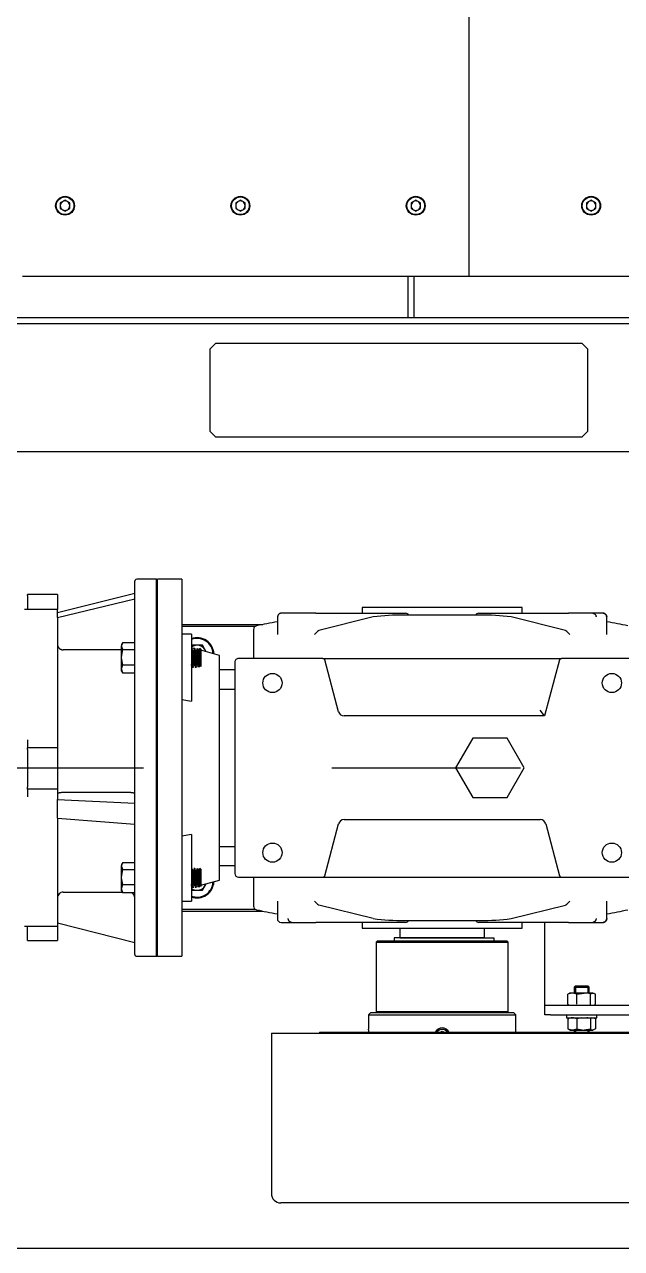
# Model space of a CAD drawing. Header units: metres. Extents: x 1161 to 1456, y 119 to 208.
# Drawn here: x 1169.967 to 1170.284, y 134.158 to 134.808 of the extents above; entities that cross this region are included whole.
import ezdxf

# ---------------------------------------------------------------- set-up
doc = ezdxf.new("R2010")
doc.units = ezdxf.units.M
doc.header["$MEASUREMENT"] = 0
doc.linetypes.add('CENTER2', pattern=[1.125, 0.75, -0.125, 0.125, -0.125])

# ---------------------------------------------------------------- blocks, each defined once
blk = doc.blocks.new('A$C2112393A')
at = {"color": 8}
blk.add_line((100, 2950.02), (5500, 2950.02), dxfattribs=at)
at = {"color": 8, "linetype": 'Continuous'}
for p, q in [((1734.41, 2925.8), (2053.45, 2925.8)), ((2053.45, 2925.8), (2161.59, 2925.8)), ((2166.59, 2835.8), (2166.59, 2920.8)), ((2050.82, 2835.33), (1731.79, 2835.33)), ((2051.51, 2835.8), (1732.48, 2835.8)), ((1994.65, 2833.44), (1996.11, 2834.1)), ((1994.65, 2828.16), (1994.65, 2833.44)), ((2000.69, 2834.1), (1996.11, 2834.1)), ((1997.36, 2833.6), (2000.69, 2834.1)), ((1997.36, 2828), (1997.36, 2833.6)), ((1998, 2835.33), (1998, 2834.1)), ((1998.77, 2834.1), (1998.77, 2835.33)), ((2008.33, 2834.1), (2000.69, 2834.1)), ((2004.58, 2828.16), (2004.58, 2833.44)), ((2005.23, 2834.1), (2005.23, 2835.33)), ((2006, 2834.1), (2006, 2835.33)), ((2009.35, 2833.44), (2007.89, 2834.1)), ((2009.35, 2828.16), (2009.35, 2833.44)), ((2037, 2835.33), (2037, 2826)), ((2141.12, 2835.33), (2050.82, 2835.33)), ((2166.59, 2835.8), (2051.51, 2835.8)), ((2076, 2834.69), (2074.89, 2835.33)), ((2077.11, 2835.33), (2076, 2834.69)), ((2115, 2826), (2115, 2833.72)), ((2141.12, 2835.33), (2141.12, 2835.8)), ((2018.5, 2826), (1954.5, 2826)), ((2010, 2827.6), (1994, 2827.6)), ((1994, 2827.6), (1994, 2826)), ((1994.65, 2828.16), (1995.57, 2827.6)), ((1996.65, 2827.6), (1997.36, 2828)), ((2002.14, 2827.6), (2004.58, 2828.16)), ((2009.35, 2828.16), (2008.43, 2827.6)), ((2010, 2826), (2010, 2827.6)), ((2018.5, 2826), (2021.5, 2826)), ((2021.5, 2826), (2021.5, 2821)), ((2115, 2826), (2037, 2826)), ((2037, 2826), (2038, 2825)), ((2038, 2825), (2114, 2825)), ((2041.5, 2825), (2041, 2824.5)), ((2111, 2824.5), (2110.5, 2825)), ((2114, 2825), (2115, 2826)), ((2018.5, 2821), (1954.5, 2821)), ((1995.25, 2820.8), (1994.65, 2820.44)), ((1994.65, 2820.44), (1994.65, 2815.16)), ((1997.36, 2820.6), (1997.36, 2815)), ((2004.58, 2820.44), (2004.58, 2815.16)), ((2008.93, 2820.69), (2009.35, 2820.44)), ((2009.35, 2820.44), (2009.35, 2815.16)), ((2021.5, 2821), (2018.5, 2821)), ((2021.5, 2821), (2021.5, 2816)), ((2041, 2824.5), (2111, 2824.5)), ((2041, 2824.5), (2041, 2787.5)), ((2111, 2787.5), (2111, 2824.5)), ((1997.36, 2815), (1996.11, 2814.5)), ((1996.11, 2814.5), (2000.69, 2814.5)), ((1998, 2814.5), (1998, 2811.3)), ((1998.77, 2810.8), (1998.77, 2814.5)), ((2004.58, 2815.16), (2000.69, 2814.5)), ((2000.69, 2814.5), (2008.33, 2814.5)), ((2005.23, 2810.8), (2005.23, 2814.5)), ((2006, 2811.3), (2006, 2814.5)), ((2021.5, 2816), (2021.5, 2777)), ((2006, 2811.3), (1998, 2811.3)), ((1998, 2811.3), (1998.5, 2810.8)), ((1998.5, 2810.8), (2005.5, 2810.8)), ((2005.5, 2810.8), (2006, 2811.3)), ((2214, 2595), (2214, 2795)), ((2227, 2795), (2214, 2795)), ((2227, 2795), (2227, 2595)), ((2227.5, 2795), (2227, 2794.5)), ((2227.5, 2795), (2227.5, 2595)), ((2238, 2795), (2227.5, 2795)), ((2239, 2794), (2239, 2596)), ((2111, 2787.5), (2041, 2787.5)), ((2041, 2787.5), (2041.5, 2787)), ((2041.5, 2787), (2110.5, 2787)), ((2048.58, 2785.25), (2048.58, 2787)), ((2101.45, 2785.25), (2101.45, 2787)), ((2110.5, 2787), (2111, 2787.5)), ((2280, 2777.31), (2239, 2787.6)), ((2280, 2786.06), (2280, 2786.56)), ((2295.98, 2786.56), (2280, 2786.56)), ((2280, 2779), (2280, 2786.06)), ((2295.98, 2786.56), (2295.98, 2786.06)), ((2295.98, 2786.06), (2295.98, 2779)), ((2118.5, 2780), (2033.5, 2780)), ((2033.5, 2780), (2033.5, 2777)), ((2049, 2785.25), (2048.58, 2785.25)), ((2050.57, 2785.25), (2049, 2785.25)), ((2052.52, 2785.25), (2050.57, 2785.25)), ((2054.04, 2785.25), (2052.52, 2785.25)), ((2098.5, 2785.2), (2053.5, 2785.2)), ((2053.5, 2785.2), (2053.5, 2780)), ((2054.04, 2785.25), (2101.45, 2785.25)), ((2054.75, 2785.25), (2054.75, 2785.2)), ((2097.25, 2785.2), (2097.25, 2785.25)), ((2098.5, 2780), (2098.5, 2785.2)), ((2118.5, 2777), (2118.5, 2780)), ((1988.74, 2775), (1988.6, 2775)), ((1988.6, 2775), (1988.6, 2765.74)), ((1996.18, 2777), (1990.6, 2777)), ((2009, 2777), (1996.18, 2777)), ((2009, 2777), (2056.58, 2777)), ((2039.45, 2775), (2010.66, 2767.85)), ((2096.26, 2776.03), (2055.62, 2776.03)), ((2095.42, 2777), (2143, 2777)), ((2112.55, 2775), (2141.34, 2767.85)), ((2155.82, 2777), (2143, 2777)), ((2161.4, 2777), (2155.82, 2777)), ((2163.4, 2765.74), (2163.4, 2775)), ((2280, 2721.65), (2280, 2779)), ((2297.5, 2779), (2280, 2779)), ((2010.41, 2767.72), (2010.66, 2767.85)), ((2141.59, 2767.72), (2141.34, 2767.85)), ((2214, 2771), (2171.13, 2771)), ((2214, 2770), (2175.13, 2770)), ((2176.05, 2753), (2176.05, 2768.33)), ((2203.11, 2760), (2201.12, 2756.55)), ((2208.89, 2760), (2203.11, 2760)), ((2209, 2759.8), (2208.89, 2760)), ((2209, 2744.5), (2209, 2765.84)), ((2214, 2765.84), (2209, 2765.84)), ((2239, 2761.41), (2245.34, 2761.41)), ((2245.34, 2761.41), (2246, 2759.19)), ((2246, 2760.34), (2245.35, 2761.41)), ((2277, 2761), (2245.6, 2761)), ((2246, 2760.34), (2246, 2759.19)), ((2204, 2757.32), (2194, 2754.64)), ((2194, 2754.64), (2194, 2635.36)), ((2204, 2753.34), (2204, 2757.9)), ((2204, 2748.78), (2204, 2753.34)), ((2206.88, 2758.34), (2206.37, 2758.34)), ((2209, 2758.66), (2207.78, 2758.33)), ((2208.38, 2758.34), (2207.87, 2758.34)), ((2245.34, 2756.97), (2239, 2756.97)), ((2246, 2759.19), (2245.34, 2756.97)), ((2245.34, 2756.97), (2245.99, 2753.34)), ((2246, 2759.19), (2246, 2753.34)), ((2246, 2753.34), (2246, 2752.94)), ((2012.73, 2753), (1968, 2753)), ((2016.87, 2753), (2012.73, 2753)), ((2021.08, 2724.72), (2013.7, 2752.26)), ((2135.13, 2753), (2016.87, 2753)), ((2138.3, 2752.26), (2130.92, 2724.72)), ((2139.27, 2753), (2135.13, 2753)), ((2138.24, 2752.25), (2138.35, 2752.41)), ((2184, 2753), (2139.27, 2753)), ((2186, 2639), (2186, 2751)), ((2194, 2746.89), (2186, 2746.89)), ((2204, 2748.78), (2204.53, 2748.34)), ((2204.53, 2748.34), (2204.53, 2748.77)), ((2207.12, 2748.34), (2207.63, 2748.34)), ((2208.62, 2748.34), (2209, 2748.34)), ((2245.34, 2748.9), (2239, 2748.9)), ((2246, 2752.94), (2245.34, 2748.9)), ((2245.34, 2748.9), (2246, 2747.08)), ((2246, 2747.08), (2245.34, 2745.27)), ((2246, 2752.94), (2246, 2747.08)), ((2246, 2746.34), (2246, 2747.08)), ((2209, 2730.3), (2209, 2744.5)), ((2245.34, 2745.27), (2239, 2745.27)), ((2245.35, 2745.27), (2246, 2746.34)), ((2194, 2736.72), (2186, 2736.72)), ((2209, 2730.3), (2214, 2731.27)), ((2128.03, 2722.5), (2023.97, 2722.5)), ((2280, 2721.65), (2239, 2724.99)), ((2280, 2721.65), (2280, 2711.75)), ((2041.6, 2710.78), (2032.51, 2695.03)), ((2059.79, 2710.78), (2041.6, 2710.78)), ((2068.88, 2695.03), (2059.79, 2710.78)), ((2280, 2711.75), (2239, 2713.84)), ((2242, 2708.16), (2277, 2708.16)), ((2280, 2710.44), (2280, 2711.75)), ((2280, 2706.36), (2280, 2710.44)), ((2295.98, 2706.36), (2295.98, 2710.44)), ((2280, 2706.36), (2295.98, 2706.36)), ((2280, 2705.36), (2280, 2706.36)), ((2280, 2685.36), (2280, 2705.36)), ((2295.98, 2706.36), (2295.98, 2705.36)), ((2295.98, 2685.36), (2295.98, 2705.36)), ((2032.51, 2695.03), (2041.6, 2679.28)), ((2059.79, 2679.28), (2068.88, 2695.03)), ((2280, 2684.36), (2280, 2685.36)), ((2280, 2680.24), (2280, 2684.36)), ((2280, 2684.36), (2295.98, 2684.36)), ((2295.98, 2685.36), (2295.98, 2684.36)), ((2295.98, 2680.24), (2295.98, 2684.36)), ((2041.6, 2679.28), (2059.79, 2679.28)), ((2280, 2615.34), (2280, 2680.24)), ((2013.7, 2637.74), (2021.67, 2667.5)), ((2021.67, 2667.5), (2128.03, 2667.5)), ((2021.67, 2667.5), (2023.97, 2664.5)), ((2130.92, 2665.28), (2138.3, 2637.74)), ((2214, 2658.73), (2209, 2659.7)), ((2209, 2645.5), (2209, 2659.7)), ((2194, 2653.28), (2186, 2653.28)), ((2186, 2643.11), (2194, 2643.11)), ((2209, 2624.16), (2209, 2645.5)), ((2239, 2644.73), (2245.34, 2644.73)), ((2245.34, 2644.73), (2246, 2642.52)), ((2246, 2643.66), (2245.35, 2644.73)), ((2246, 2643.66), (2246, 2642.52)), ((1968, 2637), (2012.73, 2637)), ((2016.87, 2637), (2012.73, 2637)), ((2013.76, 2637.75), (2013.65, 2637.59)), ((2135.13, 2637), (2016.87, 2637)), ((2139.27, 2637), (2135.13, 2637)), ((2139.27, 2637), (2184, 2637)), ((2176.05, 2621.67), (2176.05, 2637)), ((2204, 2636.66), (2204, 2641.22)), ((2204, 2632.1), (2204, 2636.66)), ((2206.88, 2641.66), (2206.37, 2641.66)), ((2208.38, 2641.66), (2207.87, 2641.66)), ((2245.34, 2640.3), (2239, 2640.3)), ((2246, 2642.52), (2245.34, 2640.3)), ((2245.34, 2640.3), (2245.99, 2636.66)), ((2246, 2642.52), (2246, 2636.66)), ((2246, 2636.66), (2246, 2636.26)), ((2194, 2635.36), (2204, 2632.68)), ((2201.12, 2633.45), (2203.11, 2630)), ((2203.11, 2630), (2208.89, 2630)), ((2204, 2632.1), (2204.53, 2631.66)), ((2204.53, 2631.66), (2204.53, 2632.1)), ((2207.12, 2631.66), (2207.63, 2631.66)), ((2207.64, 2631.7), (2209, 2631.34)), ((2208.62, 2631.66), (2209, 2631.66)), ((2208.89, 2630), (2209, 2630.2)), ((2245.34, 2632.23), (2239, 2632.23)), ((2246, 2636.26), (2245.34, 2632.23)), ((2245.34, 2632.23), (2246, 2630.41)), ((2246, 2630.41), (2245.34, 2628.59)), ((2246, 2636.26), (2246, 2630.41)), ((2246, 2632.41), (2277, 2632.41)), ((2246, 2629.66), (2246, 2630.41)), ((1988.6, 2624.26), (1988.6, 2615)), ((2163.4, 2615), (2163.4, 2624.26)), ((2209, 2624.16), (2214, 2624.16)), ((2245.34, 2628.59), (2239, 2628.59)), ((2245.35, 2628.59), (2246, 2629.66)), ((2010.41, 2622.28), (2010.66, 2622.15)), ((2010.66, 2622.15), (2039.45, 2615)), ((2112.55, 2615), (2141.34, 2622.15)), ((2141.34, 2622.15), (2141.59, 2622.28)), ((2214, 2619), (2171.13, 2619)), ((2175.13, 2620), (2214, 2620)), ((1988.74, 2615), (1988.6, 2615)), ((1990.6, 2613), (1996.18, 2613)), ((1996.18, 2613), (2009, 2613)), ((2056.58, 2613), (2009, 2613)), ((2033.5, 2613), (2033.5, 2610)), ((2055.74, 2613.97), (2096.38, 2613.97)), ((2143, 2613), (2095.42, 2613)), ((2118.5, 2610), (2118.5, 2613)), ((2143, 2613), (2155.82, 2613)), ((2155.82, 2613), (2161.4, 2613)), ((2280, 2615.34), (2239, 2605.38)), ((2280, 2612.69), (2239, 2602.4)), ((2280, 2615.34), (2280, 2612.69)), ((2280, 2612.69), (2280, 2611)), ((2280, 2603.58), (2280, 2611)), ((2280, 2611), (2297.5, 2611)), ((2295.98, 2603.58), (2295.98, 2611)), ((2033.5, 2610), (2118.5, 2610)), ((2280, 2603.08), (2280, 2603.58)), ((2280, 2603.08), (2295.98, 2603.08)), ((2295.98, 2603.58), (2295.98, 2603.08)), ((2214, 2595), (2227, 2595)), ((2227, 2595.5), (2227.5, 2595)), ((2227.5, 2595), (2238, 2595)), ((5454, 2527.16), (944, 2527.16)), ((2002, 2519.66), (1999, 2516.66)), ((2002, 2519.66), (2196, 2519.66)), ((2199, 2516.66), (2196, 2519.66)), ((1999, 2472.66), (1999, 2516.66)), ((2199, 2516.66), (2199, 2472.66)), ((1999, 2472.66), (2002, 2469.66)), ((2196, 2469.66), (2002, 2469.66)), ((2196, 2469.66), (2199, 2472.66)), ((5454, 2459.3), (994, 2459.3)), ((2402, 2456.1), (1683, 2456.1)), ((2090.8, 2456.1), (2090.8, 2434.3)), ((2094, 2456.1), (2094, 2434.3)), ((1972.46, 2434.3), (2019.54, 2434.3)), ((2019.54, 2434.3), (2021.09, 2434.3)), ((2021.09, 2434.3), (2028.14, 2434.3)), ((2028.14, 2434.3), (2031.23, 2434.3)), ((2031.23, 2434.3), (2053.77, 2434.3)), ((2053.77, 2434.3), (2056.86, 2434.3)), ((2056.86, 2434.3), (2060.41, 2434.3)), ((2060.4, 2434.3), (2061.94, 2434.3)), ((2061.94, 2434.3), (2065.23, 2434.3)), ((2061.94, 284.3), (2061.94, 2434.3)), ((2065.23, 2434.3), (2066.78, 2434.3)), ((2066.78, 2434.3), (2112.86, 2434.3)), ((2112.86, 2434.3), (2114.41, 2434.3)), ((2114.41, 2434.3), (2121.14, 2434.3)), ((2121.14, 2434.3), (2124.23, 2434.3)), ((2124.23, 2434.3), (2146.77, 2434.3)), ((2146.77, 2434.3), (2149.86, 2434.3)), ((2149.86, 2434.3), (2156.91, 2434.3)), ((2156.91, 2434.3), (2158.46, 2434.3)), ((2158.46, 2434.3), (2205.54, 2434.3)), ((2205.54, 2434.3), (2207.09, 2434.3)), ((2207.09, 2434.3), (2214.14, 2434.3)), ((2214.14, 2434.3), (2217.23, 2434.3)), ((2217.23, 2434.3), (2239.77, 2434.3)), ((2239.77, 2434.3), (2242.86, 2434.3)), ((2242.86, 2434.3), (2249.91, 2434.3)), ((2249.91, 2434.3), (2251.46, 2434.3)), ((2251.46, 2434.3), (2298.54, 2434.3)), ((1997, 2399.69), (1994.5, 2398.25)), ((1994.5, 2398.25), (1994.5, 2395.36)), ((1999.5, 2398.25), (1997, 2399.69)), ((1999.5, 2395.36), (1999.5, 2398.25)), ((2090, 2399.69), (2087.5, 2398.25)), ((2087.5, 2398.25), (2087.5, 2395.36)), ((2092.5, 2398.25), (2090, 2399.69)), ((2092.5, 2395.36), (2092.5, 2398.25)), ((2183, 2399.69), (2180.5, 2398.25)), ((2180.5, 2398.25), (2180.5, 2395.36)), ((2185.5, 2398.25), (2183, 2399.69)), ((2185.5, 2395.36), (2185.5, 2398.25)), ((2276, 2399.69), (2273.5, 2398.25)), ((2273.5, 2398.25), (2273.5, 2395.36)), ((2278.5, 2398.25), (2276, 2399.69)), ((2278.5, 2395.36), (2278.5, 2398.25)), ((1994.5, 2395.36), (1997, 2393.92)), ((1997, 2393.92), (1999.5, 2395.36)), ((2087.5, 2395.36), (2090, 2393.92)), ((2090, 2393.92), (2092.5, 2395.36)), ((2180.5, 2395.36), (2183, 2393.92)), ((2183, 2393.92), (2185.5, 2395.36)), ((2273.5, 2395.36), (2276, 2393.92)), ((2276, 2393.92), (2278.5, 2395.36))]:
    blk.add_line(p, q, dxfattribs=at)
at = {"color": 8, "linetype": 'CENTER2', "ltscale": 10}
blk.add_line((5534.43, 2695), (1680.5, 2695), dxfattribs=at)
at = {"color": 8, "linetype": 'Continuous'}
for centre, radius in [((1986, 2740), 5.1), ((2166, 2740), 5.1), ((1986, 2650), 5.1), ((2166, 2650), 5.1), ((1997, 2396.8), 5), ((1997, 2396.8), 4.7), ((2090, 2396.8), 5), ((2090, 2396.8), 4.7), ((2183, 2396.8), 5), ((2183, 2396.8), 4.7), ((2276, 2396.8), 5), ((2276, 2396.8), 4.7)]:
    blk.add_circle(centre, radius, dxfattribs=at)
for centre, radius, start, end in [((2161.59, 2920.8), 5, 0, 90), ((1996.02, 2832.04), 2.06, 49.29554, 87.41971), ((2000.55, 2821.44), 12.66, 71.39905, 89.32341), ((2006.97, 2828.61), 5.38, 63.7407, 116.2593), ((2076, 2837), 4, 204.69262, 335.30738), ((2076, 2837), 3.23, 211.12169, 328.87831), ((2153.85, 2837), 38.99, 182.48164, 184.88938), ((2001.16, 2841.35), 13.88, 254.12367, 262.11826), ((2007.09, 2833.45), 5.85, 244.63557, 268.77467), ((2006.84, 2833.45), 5.85, 271.22569, 295.36408), ((2000.79, 2826.6), 12.1, 253.53581, 269.54632), ((2006.97, 2819.99), 5.38, 243.7407, 296.2593), ((2238, 2794), 1, 0.00101, 90), ((2055.56, 2650.24), 125.8, 89.91584, 97.35915), ((2056.55, 2775.09), 1.91, 28.70786, 89.0502), ((2095.45, 2775.09), 1.91, 90.94983, 151.29211), ((2096.44, 2650.24), 125.8, 82.64085, 90.22207), ((2161.4, 2775), 2, 0, 90), ((2029.99, 2533.84), 242.2, 99.83981, 102.50882), ((2016.82, 2758.62), 11.13, 125.14072, 140.16872), ((2135.23, 2758.68), 11.06, 39.77941, 54.90822), ((2122.01, 2533.84), 242.2, 77.48691, 80.16019), ((2174.05, 2768.33), 2, 0, 77.48791), ((2206, 2755), 9, 70.52879, 177.14771), ((2206, 2755), 8.6, 69.5838, 176.2873), ((2206, 2755), 5, 90, 150), ((2206, 2755), 5, 53.13013, 90), ((2242, 2764), 3, 180, 239.84036), ((2277, 2764), 3, 269.73029, 0), ((2206, 2755), 5, 150, 161.50835), ((2333.67, 2756.32), 129.35, 181.32208, 183.34726), ((2012.73, 2752), 1, 15, 90), ((2139.27, 2752), 1, 90, 165), ((2184, 2751), 2, 0, 90), ((2023.97, 2725.5), 3, 195, 270), ((2128.03, 2725.5), 3, 270, 345), ((2128.03, 2664.5), 3, 15, 90), ((2012.73, 2638), 1, 270, 345), ((2139.27, 2638), 1, 195, 270), ((2184, 2639), 2, 270, 0), ((2333.67, 2639.65), 129.35, 181.32208, 183.34726), ((2206, 2635), 9, 182.85229, 289.47122), ((2206, 2635), 8.6, 183.7127, 290.41621), ((2206, 2635), 5, 198.49164, 210), ((2206, 2635), 5, 210, 270), ((2206, 2635), 5, 270, 306.8699), ((2016.76, 2631.32), 11.05, 219.77822, 234.91234), ((2135.18, 2631.38), 11.13, 305.14069, 320.16883), ((2029.99, 2856.16), 242.2, 257.48691, 260.16019), ((2122.01, 2856.16), 242.2, 279.83981, 282.50882), ((2174.05, 2621.67), 2, 282.51209, 0), ((2055.56, 2739.76), 125.8, 262.64085, 270.22207), ((2056.55, 2614.91), 1.91, 270.94983, 331.29211), ((2095.45, 2614.91), 1.91, 208.70786, 269.0502), ((2096.44, 2739.76), 125.8, 269.91584, 277.35915), ((2238, 2596), 1, 270, 0), ((1997, 2396.8), 2.5, 120, 180), ((1997, 2396.8), 2.5, 180, 240), ((1997, 2396.8), 2.5, 60, 120), ((1997, 2396.8), 2.5, 0, 60), ((1997, 2396.8), 2.5, 300, 0), ((2090, 2396.8), 2.5, 120, 180), ((2090, 2396.8), 2.5, 180, 240), ((2090, 2396.8), 2.5, 60, 120), ((2090, 2396.8), 2.5, 0, 60), ((2090, 2396.8), 2.5, 300, 0), ((2183, 2396.8), 2.5, 120, 180), ((2183, 2396.8), 2.5, 180, 240), ((2183, 2396.8), 2.5, 60, 120), ((2183, 2396.8), 2.5, 0, 60), ((2183, 2396.8), 2.5, 300, 0), ((2276, 2396.8), 2.5, 120, 180), ((2276, 2396.8), 2.5, 180, 240), ((2276, 2396.8), 2.5, 60, 120), ((2276, 2396.8), 2.5, 0, 60), ((2276, 2396.8), 2.5, 300, 0), ((1997, 2396.8), 2.5, 240, 300), ((2090, 2396.8), 2.5, 240, 300), ((2183, 2396.8), 2.5, 240, 300), ((2276, 2396.8), 2.5, 240, 300)]:
    blk.add_arc(centre, radius, start, end, dxfattribs=at)
for points, knots in [([(1996.11, 2814.5), (1995.99, 2814.5), (1995.86, 2814.52), (1995.61, 2814.58), (1995.49, 2814.62), (1995.13, 2814.8), (1994.89, 2814.96), (1994.65, 2815.16)], [0, 0, 0, 0, 0.25, 0.25, 0.5, 0.5, 1, 1, 1, 1]), ([(2007.89, 2814.5), (2008.01, 2814.5), (2008.14, 2814.52), (2008.39, 2814.58), (2008.51, 2814.62), (2008.87, 2814.8), (2009.11, 2814.96), (2009.35, 2815.16)], [0, 0, 0, 0, 0.25, 0.25, 0.5, 0.5, 1, 1, 1, 1]), ([(2204, 2757.16), (2204.01, 2757.24), (2204.02, 2757.39), (2204.03, 2757.58), (2204.05, 2757.77), (2204.07, 2757.91), (2204.08, 2757.96), (2204.09, 2757.97)], [0, 0, 0, 0, 0.0414784, 0.0832484, 0.1251337, 0.193651, 0.2499639, 0.2499639, 0.2499639, 0.2499639]), ([(2204.13, 2757.87), (2204.15, 2757.78), (2204.18, 2757.49), (2204.21, 2756.86), (2204.24, 2756.25), (2204.26, 2755.73), (2204.28, 2755.18), (2204.3, 2754.69), (2204.32, 2754.31), (2204.32, 2754.05), (2204.33, 2753.8), (2204.34, 2753.56), (2204.35, 2753.41), (2204.35, 2753.34)], [0.3750736, 0.3750736, 0.3750736, 0.3750736, 0.5000181, 0.6249317, 0.6886117, 0.7499196, 0.8119679, 0.8747856, 0.9030901, 0.9297784, 0.9548298, 0.9782361, 1, 1, 1, 1]), ([(2204.53, 2754.26), (2204.54, 2754.46), (2204.56, 2754.87), (2204.59, 2755.45), (2204.63, 2756.08), (2204.67, 2756.73), (2204.72, 2757.56), (2204.79, 2758.12), (2204.85, 2758.34), (2204.9, 2758.34), (2204.98, 2757.91), (2205.05, 2757), (2205.1, 2756.03), (2205.15, 2755.26), (2205.19, 2754.48), (2205.22, 2753.87), (2205.23, 2753.5), (2205.24, 2753.34)], [0, 0, 0, 0, 0.04215, 0.084301, 0.126453, 0.188725, 0.250303, 0.375977, 0.438593, 0.500053, 0.625459, 0.749394, 0.800263, 0.874914, 0.924707, 0.966405, 1, 1, 1, 1]), ([(2205.01, 2753.34), (2205, 2753.15), (2204.98, 2752.73), (2204.94, 2751.92), (2204.89, 2750.93), (2204.83, 2749.91), (2204.77, 2749.1), (2204.71, 2748.55), (2204.66, 2748.34), (2204.62, 2748.33), (2204.6, 2748.39), (2204.57, 2748.52), (2204.55, 2748.68), (2204.53, 2748.77)], [0, 0, 0, 0, 0.057516, 0.124312, 0.250653, 0.375342, 0.498865, 0.625106, 0.750314, 0.811654, 0.873722, 0.923629, 1, 1, 1, 1]), ([(2205.24, 2753.34), (2205.24, 2753.27), (2205.25, 2753.13), (2205.26, 2752.9), (2205.27, 2752.65), (2205.29, 2752.37), (2205.3, 2752.07), (2205.32, 2751.75), (2205.35, 2751.18), (2205.39, 2750.49), (2205.43, 2749.78), (2205.47, 2749.18), (2205.52, 2748.68), (2205.57, 2748.39), (2205.62, 2748.31), (2205.66, 2748.39), (2205.71, 2748.68), (2205.76, 2749.18), (2205.8, 2749.78), (2205.84, 2750.38), (2205.86, 2750.81), (2205.87, 2751.01)], [0, 0, 0, 0, 0.0128239, 0.027333, 0.0435273, 0.0614067, 0.0809709, 0.10222, 0.1251537, 0.1979058, 0.2501087, 0.3023115, 0.3750636, 0.4478157, 0.5000186, 0.5522215, 0.6249735, 0.6977256, 0.7499285, 0.8021314, 0.8458785, 0.8458785, 0.8458785, 0.8458785]), ([(2205.76, 2753.34), (2205.76, 2753.4), (2205.75, 2753.55), (2205.74, 2753.77), (2205.73, 2754.03), (2205.71, 2754.3), (2205.7, 2754.6), (2205.68, 2754.92), (2205.65, 2755.5), (2205.61, 2756.18), (2205.57, 2756.89), (2205.53, 2757.49), (2205.48, 2758), (2205.43, 2758.28), (2205.4, 2758.34), (2205.38, 2758.34)], [0, 0, 0, 0, 0.0128239, 0.027333, 0.0435273, 0.0614067, 0.0809709, 0.10222, 0.1251537, 0.1979058, 0.2501087, 0.3023116, 0.3750636, 0.4478157, 0.5000186, 0.5000186, 0.5000186, 0.5000186]), ([(2206.13, 2748.34), (2206.12, 2748.34), (2206.09, 2748.39), (2206.04, 2748.68), (2205.99, 2749.18), (2205.95, 2749.78), (2205.9, 2750.49), (2205.86, 2751.25), (2205.82, 2751.97), (2205.8, 2752.49), (2205.78, 2752.94), (2205.76, 2753.21), (2205.76, 2753.34)], [0.5000186, 0.5000186, 0.5000186, 0.5000186, 0.5522215, 0.6249735, 0.6977256, 0.7499285, 0.8021314, 0.8748834, 0.9138955, 0.9477537, 0.9764558, 1, 1, 1, 1]), ([(2206.27, 2757.96), (2206.29, 2758.1), (2206.32, 2758.28), (2206.37, 2758.36), (2206.41, 2758.28), (2206.46, 2758), (2206.51, 2757.49), (2206.55, 2756.89), (2206.6, 2756.18), (2206.64, 2755.42), (2206.68, 2754.7), (2206.7, 2754.18), (2206.72, 2753.73), (2206.74, 2753.46), (2206.74, 2753.34)], [0.3750636, 0.3750636, 0.3750636, 0.3750636, 0.4478157, 0.5000186, 0.5522215, 0.6249735, 0.6977256, 0.7499285, 0.8021314, 0.8748834, 0.9138955, 0.9477537, 0.9764558, 1, 1, 1, 1]), ([(2206.74, 2753.34), (2206.74, 2753.27), (2206.75, 2753.13), (2206.76, 2752.9), (2206.77, 2752.65), (2206.79, 2752.37), (2206.8, 2752.07), (2206.82, 2751.75), (2206.85, 2751.18), (2206.89, 2750.49), (2206.93, 2749.78), (2206.97, 2749.18), (2207.02, 2748.68), (2207.07, 2748.39), (2207.1, 2748.34), (2207.12, 2748.34)], [0, 0, 0, 0, 0.0128239, 0.027333, 0.0435273, 0.0614067, 0.0809709, 0.10222, 0.1251537, 0.1979058, 0.2501087, 0.3023116, 0.3750636, 0.4478157, 0.5000186, 0.5000186, 0.5000186, 0.5000186]), ([(2207.26, 2753.34), (2207.26, 2753.4), (2207.25, 2753.55), (2207.24, 2753.77), (2207.23, 2754.03), (2207.21, 2754.3), (2207.2, 2754.6), (2207.18, 2754.92), (2207.15, 2755.5), (2207.11, 2756.18), (2207.07, 2756.89), (2207.03, 2757.49), (2206.98, 2758), (2206.93, 2758.28), (2206.9, 2758.34), (2206.88, 2758.34)], [0, 0, 0, 0, 0.0128239, 0.027333, 0.0435273, 0.0614067, 0.0809709, 0.10222, 0.1251537, 0.1979058, 0.2501087, 0.3023116, 0.3750636, 0.4478157, 0.5000186, 0.5000186, 0.5000186, 0.5000186]), ([(2207.63, 2748.34), (2207.62, 2748.34), (2207.59, 2748.39), (2207.54, 2748.68), (2207.49, 2749.18), (2207.45, 2749.78), (2207.4, 2750.49), (2207.36, 2751.25), (2207.32, 2751.97), (2207.3, 2752.49), (2207.28, 2752.94), (2207.26, 2753.21), (2207.26, 2753.34)], [0.5000186, 0.5000186, 0.5000186, 0.5000186, 0.5522215, 0.6249735, 0.6977256, 0.7499285, 0.8021314, 0.8748834, 0.9138955, 0.9477537, 0.9764558, 1, 1, 1, 1]), ([(2207.77, 2757.96), (2207.79, 2758.1), (2207.82, 2758.28), (2207.87, 2758.36), (2207.91, 2758.28), (2207.96, 2758), (2208.01, 2757.49), (2208.05, 2756.89), (2208.1, 2756.18), (2208.14, 2755.42), (2208.18, 2754.7), (2208.2, 2754.18), (2208.22, 2753.73), (2208.24, 2753.46), (2208.24, 2753.34)], [0.3750636, 0.3750636, 0.3750636, 0.3750636, 0.4478157, 0.5000186, 0.5522215, 0.6249735, 0.6977256, 0.7499285, 0.8021314, 0.8748834, 0.9138955, 0.9477537, 0.9764558, 1, 1, 1, 1]), ([(2208.24, 2753.34), (2208.24, 2753.27), (2208.25, 2753.13), (2208.26, 2752.9), (2208.27, 2752.65), (2208.29, 2752.37), (2208.3, 2752.07), (2208.32, 2751.75), (2208.35, 2751.18), (2208.39, 2750.49), (2208.43, 2749.78), (2208.47, 2749.18), (2208.52, 2748.68), (2208.57, 2748.39), (2208.6, 2748.34), (2208.62, 2748.34)], [0, 0, 0, 0, 0.0128239, 0.027333, 0.0435273, 0.0614067, 0.0809709, 0.10222, 0.1251537, 0.1979058, 0.2501087, 0.3023115, 0.3750636, 0.4478157, 0.5000186, 0.5000186, 0.5000186, 0.5000186]), ([(2208.76, 2753.34), (2208.76, 2753.4), (2208.75, 2753.55), (2208.74, 2753.77), (2208.73, 2754.03), (2208.71, 2754.3), (2208.7, 2754.6), (2208.68, 2754.92), (2208.65, 2755.5), (2208.61, 2756.18), (2208.57, 2756.89), (2208.53, 2757.49), (2208.48, 2758), (2208.43, 2758.28), (2208.4, 2758.34), (2208.38, 2758.34)], [0, 0, 0, 0, 0.0128239, 0.027333, 0.0435273, 0.0614067, 0.0809709, 0.10222, 0.1251537, 0.1979058, 0.2501087, 0.3023116, 0.3750636, 0.4478157, 0.5000186, 0.5000186, 0.5000186, 0.5000186]), ([(2204, 2640.49), (2204.01, 2640.56), (2204.02, 2640.72), (2204.03, 2640.91), (2204.05, 2641.09), (2204.07, 2641.24), (2204.08, 2641.29), (2204.09, 2641.3)], [0, 0, 0, 0, 0.0414784, 0.0832484, 0.1251337, 0.193651, 0.2499639, 0.2499639, 0.2499639, 0.2499639]), ([(2204.13, 2641.19), (2204.15, 2641.1), (2204.18, 2640.81), (2204.21, 2640.19), (2204.24, 2639.57), (2204.26, 2639.06), (2204.28, 2638.51), (2204.3, 2638.02), (2204.32, 2637.64), (2204.32, 2637.37), (2204.33, 2637.12), (2204.34, 2636.89), (2204.35, 2636.74), (2204.35, 2636.66)], [0.3750736, 0.3750736, 0.3750736, 0.3750736, 0.5000181, 0.6249317, 0.6886117, 0.7499196, 0.8119679, 0.8747856, 0.9030901, 0.9297784, 0.9548298, 0.9782361, 1, 1, 1, 1]), ([(2204.53, 2637.59), (2204.54, 2637.79), (2204.56, 2638.19), (2204.59, 2638.77), (2204.63, 2639.41), (2204.67, 2640.06), (2204.72, 2640.89), (2204.79, 2641.45), (2204.85, 2641.67), (2204.9, 2641.67), (2204.98, 2641.24), (2205.05, 2640.33), (2205.1, 2639.36), (2205.15, 2638.59), (2205.19, 2637.81), (2205.22, 2637.2), (2205.23, 2636.83), (2205.24, 2636.66)], [0, 0, 0, 0, 0.04215, 0.084301, 0.126453, 0.188725, 0.250303, 0.375977, 0.438593, 0.500053, 0.625459, 0.749394, 0.800263, 0.874914, 0.924707, 0.966405, 1, 1, 1, 1]), ([(2205.01, 2636.66), (2205, 2636.47), (2204.98, 2636.06), (2204.94, 2635.24), (2204.89, 2634.25), (2204.83, 2633.24), (2204.77, 2632.43), (2204.71, 2631.88), (2204.66, 2631.67), (2204.62, 2631.66), (2204.6, 2631.72), (2204.57, 2631.85), (2204.55, 2632), (2204.53, 2632.1)], [0, 0, 0, 0, 0.057516, 0.124312, 0.250653, 0.375342, 0.498865, 0.625106, 0.750314, 0.811654, 0.873722, 0.923629, 1, 1, 1, 1]), ([(2205.24, 2636.66), (2205.24, 2636.6), (2205.25, 2636.45), (2205.26, 2636.23), (2205.27, 2635.97), (2205.29, 2635.7), (2205.3, 2635.4), (2205.32, 2635.08), (2205.35, 2634.5), (2205.39, 2633.82), (2205.43, 2633.11), (2205.47, 2632.51), (2205.52, 2632), (2205.57, 2631.72), (2205.62, 2631.64), (2205.66, 2631.72), (2205.71, 2632), (2205.76, 2632.51), (2205.8, 2633.11), (2205.84, 2633.71), (2205.86, 2634.13), (2205.87, 2634.34)], [0, 0, 0, 0, 0.0128239, 0.027333, 0.0435273, 0.0614067, 0.0809709, 0.10222, 0.1251537, 0.1979058, 0.2501087, 0.3023115, 0.3750636, 0.4478157, 0.5000186, 0.5522215, 0.6249735, 0.6977256, 0.7499285, 0.8021314, 0.8458785, 0.8458785, 0.8458785, 0.8458785]), ([(2205.76, 2636.66), (2205.76, 2636.73), (2205.75, 2636.87), (2205.74, 2637.1), (2205.73, 2637.35), (2205.71, 2637.63), (2205.7, 2637.93), (2205.68, 2638.25), (2205.65, 2638.82), (2205.61, 2639.51), (2205.57, 2640.22), (2205.53, 2640.82), (2205.48, 2641.32), (2205.43, 2641.61), (2205.4, 2641.66), (2205.38, 2641.66)], [0, 0, 0, 0, 0.0128239, 0.027333, 0.0435273, 0.0614067, 0.0809709, 0.10222, 0.1251537, 0.1979058, 0.2501087, 0.3023116, 0.3750636, 0.4478157, 0.5000186, 0.5000186, 0.5000186, 0.5000186]), ([(2206.13, 2631.66), (2206.12, 2631.66), (2206.09, 2631.72), (2206.04, 2632), (2205.99, 2632.51), (2205.95, 2633.11), (2205.9, 2633.82), (2205.86, 2634.58), (2205.82, 2635.3), (2205.8, 2635.82), (2205.78, 2636.27), (2205.76, 2636.54), (2205.76, 2636.66)], [0.5000186, 0.5000186, 0.5000186, 0.5000186, 0.5522215, 0.6249735, 0.6977256, 0.7499285, 0.8021314, 0.8748834, 0.9138955, 0.9477537, 0.9764558, 1, 1, 1, 1]), ([(2206.27, 2641.28), (2206.29, 2641.43), (2206.32, 2641.61), (2206.37, 2641.69), (2206.41, 2641.61), (2206.46, 2641.32), (2206.51, 2640.82), (2206.55, 2640.22), (2206.6, 2639.51), (2206.64, 2638.75), (2206.68, 2638.03), (2206.7, 2637.51), (2206.72, 2637.06), (2206.74, 2636.79), (2206.74, 2636.66)], [0.3750636, 0.3750636, 0.3750636, 0.3750636, 0.4478157, 0.5000186, 0.5522215, 0.6249735, 0.6977256, 0.7499285, 0.8021314, 0.8748834, 0.9138955, 0.9477537, 0.9764558, 1, 1, 1, 1]), ([(2206.74, 2636.66), (2206.74, 2636.6), (2206.75, 2636.45), (2206.76, 2636.23), (2206.77, 2635.97), (2206.79, 2635.7), (2206.8, 2635.4), (2206.82, 2635.08), (2206.85, 2634.5), (2206.89, 2633.82), (2206.93, 2633.11), (2206.97, 2632.51), (2207.02, 2632), (2207.07, 2631.72), (2207.1, 2631.66), (2207.12, 2631.66)], [0, 0, 0, 0, 0.0128239, 0.027333, 0.0435273, 0.0614067, 0.0809709, 0.10222, 0.1251537, 0.1979058, 0.2501087, 0.3023116, 0.3750636, 0.4478157, 0.5000186, 0.5000186, 0.5000186, 0.5000186]), ([(2207.26, 2636.66), (2207.26, 2636.73), (2207.25, 2636.87), (2207.24, 2637.1), (2207.23, 2637.35), (2207.21, 2637.63), (2207.2, 2637.93), (2207.18, 2638.25), (2207.15, 2638.82), (2207.11, 2639.51), (2207.07, 2640.22), (2207.03, 2640.82), (2206.98, 2641.32), (2206.93, 2641.61), (2206.9, 2641.66), (2206.88, 2641.66)], [0, 0, 0, 0, 0.0128239, 0.027333, 0.0435273, 0.0614067, 0.0809709, 0.10222, 0.1251537, 0.1979058, 0.2501087, 0.3023116, 0.3750636, 0.4478157, 0.5000186, 0.5000186, 0.5000186, 0.5000186]), ([(2207.63, 2631.66), (2207.62, 2631.66), (2207.59, 2631.72), (2207.54, 2632), (2207.49, 2632.51), (2207.45, 2633.11), (2207.4, 2633.82), (2207.36, 2634.58), (2207.32, 2635.3), (2207.3, 2635.82), (2207.28, 2636.27), (2207.26, 2636.54), (2207.26, 2636.66)], [0.5000186, 0.5000186, 0.5000186, 0.5000186, 0.5522215, 0.6249735, 0.6977256, 0.7499285, 0.8021314, 0.8748834, 0.9138955, 0.9477537, 0.9764558, 1, 1, 1, 1]), ([(2207.77, 2641.28), (2207.79, 2641.43), (2207.82, 2641.61), (2207.87, 2641.69), (2207.91, 2641.61), (2207.96, 2641.32), (2208.01, 2640.82), (2208.05, 2640.22), (2208.1, 2639.51), (2208.14, 2638.75), (2208.18, 2638.03), (2208.2, 2637.51), (2208.22, 2637.06), (2208.24, 2636.79), (2208.24, 2636.66)], [0.3750636, 0.3750636, 0.3750636, 0.3750636, 0.4478157, 0.5000186, 0.5522215, 0.6249735, 0.6977256, 0.7499285, 0.8021314, 0.8748834, 0.9138955, 0.9477537, 0.9764558, 1, 1, 1, 1]), ([(2208.24, 2636.66), (2208.24, 2636.6), (2208.25, 2636.45), (2208.26, 2636.23), (2208.27, 2635.97), (2208.29, 2635.7), (2208.3, 2635.4), (2208.32, 2635.08), (2208.35, 2634.5), (2208.39, 2633.82), (2208.43, 2633.11), (2208.47, 2632.51), (2208.52, 2632), (2208.57, 2631.72), (2208.6, 2631.66), (2208.62, 2631.66)], [0, 0, 0, 0, 0.0128239, 0.027333, 0.0435273, 0.0614067, 0.0809709, 0.10222, 0.1251537, 0.1979058, 0.2501087, 0.3023115, 0.3750636, 0.4478157, 0.5000186, 0.5000186, 0.5000186, 0.5000186]), ([(2208.76, 2636.66), (2208.76, 2636.73), (2208.75, 2636.87), (2208.74, 2637.1), (2208.73, 2637.35), (2208.71, 2637.63), (2208.7, 2637.93), (2208.68, 2638.25), (2208.65, 2638.82), (2208.61, 2639.51), (2208.57, 2640.22), (2208.53, 2640.82), (2208.48, 2641.32), (2208.43, 2641.61), (2208.4, 2641.66), (2208.38, 2641.66)], [0, 0, 0, 0, 0.0128239, 0.027333, 0.0435273, 0.0614067, 0.0809709, 0.10222, 0.1251537, 0.1979058, 0.2501087, 0.3023116, 0.3750636, 0.4478157, 0.5000186, 0.5000186, 0.5000186, 0.5000186])]:
    blk.add_open_spline(points, degree=3, knots=knots, dxfattribs=at)
for points, weights, degree in [([(1990.6, 2777), (1989.51, 2777), (1988.74, 2776.17), (1988.74, 2775)], [0.956233273282, 0.769517112404, 0.769517112325, 0.956233273048], 3), ([(1988.74, 2775), (1988.74, 2776.17), (1989.51, 2777), (1990.6, 2777)], [0.956233273048, 0.769517112331, 0.769517112404, 0.956233273265], 3), ([(1994.38, 2775), (1994.38, 2776.17), (1995.12, 2777), (1996.18, 2777)], [0.956233273048, 0.769517112324, 0.769517112404, 0.956233273288], 3), ([(2155.82, 2777), (2156.88, 2777), (2157.62, 2776.17), (2157.62, 2775)], [0.956233273112, 0.769517112404, 0.769517112382, 0.956233273048], 3), ([(2208.93, 2757.38), (2208.96, 2757.24), (2209, 2756.93)], [0.968465104541, 0.956790336488, 0.966003406449], 2), ([(2239, 2708.76), (2239, 2708.16), (2242, 2708.16)], [1, 0.707118539284, 1], 2), ([(2277, 2708.16), (2280, 2708.16), (2280, 2708.76)], [1, 0.70709502485, 1], 2), ([(2208.93, 2640.71), (2208.96, 2640.57), (2209, 2640.26)], [0.968465104541, 0.956790336488, 0.966003406449], 2), ([(2280, 2629.57), (2280, 2632.41), (2277, 2632.41)], [1, 0.707095024855, 1], 2), ([(1988.74, 2615), (1988.74, 2613.83), (1989.51, 2613), (1990.6, 2613)], [0.956233273048, 0.769517112325, 0.769517112404, 0.956233273282], 3), ([(1990.6, 2613), (1989.51, 2613), (1988.74, 2613.83), (1988.74, 2615)], [0.956233273264, 0.769517112404, 0.769517112331, 0.956233273048], 3), ([(1996.18, 2613), (1995.12, 2613), (1994.38, 2613.83), (1994.38, 2615)], [0.956233273288, 0.769517112404, 0.769517112324, 0.956233273048], 3), ([(2161.4, 2613), (2162.49, 2613), (2163.26, 2613.83), (2163.26, 2615)], [0.956233273265, 0.769517112404, 0.769517112331, 0.956233273048], 3)]:
    blk.add_rational_spline(points, weights, degree=degree, dxfattribs=at)
for points, weights, knots in [([(2204, 2753.34), (2204.09, 2755.06), (2204.19, 2756.27), (2204.28, 2757.49), (2204.38, 2757.49), (2204.47, 2757.49), (2204.56, 2756.27), (2204.66, 2755.06), (2204.75, 2753.34), (2204.84, 2751.62), (2204.94, 2750.4), (2205.03, 2749.19), (2205.13, 2749.19), (2205.17, 2749.19), (2205.21, 2749.44)], [1, 0.923879532511, 1, 0.923879532511, 1, 0.923879532511, 1, 0.923879532511, 1, 0.923879532511, 1, 0.923879532511, 1, 0.96580525409, 0.962332354391], [0, 0, 0, 0.00787402, 0.00787402, 0.01574803, 0.01574803, 0.02362205, 0.02362205, 0.03149606, 0.03149606, 0.03937008, 0.03937008, 0.04724409, 0.04724409, 0.05078125, 0.05078125, 0.05078125]), ([(2205.86, 2757.48), (2205.87, 2757.49), (2205.88, 2757.49), (2205.97, 2757.49), (2206.06, 2756.27), (2206.16, 2755.06), (2206.25, 2753.34), (2206.34, 2751.62), (2206.44, 2750.4), (2206.53, 2749.19), (2206.63, 2749.19), (2206.66, 2749.19), (2206.7, 2749.37)], [0.989035389539, 0.994053093016, 1, 0.923879532511, 1, 0.923879532511, 1, 0.923879532511, 1, 0.923879532511, 1, 0.970562603505, 0.96389333603], [0.078125, 0.078125, 0.078125, 0.07874016, 0.07874016, 0.08661417, 0.08661417, 0.09448819, 0.09448819, 0.1023622, 0.1023622, 0.11023622, 0.11023622, 0.11328127, 0.11328127, 0.11328127]), ([(2207.35, 2757.46), (2207.36, 2757.49), (2207.38, 2757.49), (2207.47, 2757.49), (2207.56, 2756.27), (2207.66, 2755.06), (2207.75, 2753.34), (2207.84, 2751.62), (2207.94, 2750.4), (2208.03, 2749.19), (2208.13, 2749.19), (2208.15, 2749.19), (2208.18, 2749.32)], [0.981601748618, 0.989295563532, 1, 0.923879532511, 1, 0.923879532511, 1, 0.923879532511, 1, 0.923879532511, 1, 0.975320313059, 0.966643863292], [0.140625, 0.140625, 0.140625, 0.14173228, 0.14173228, 0.1496063, 0.1496063, 0.15748031, 0.15748031, 0.16535433, 0.16535433, 0.17322835, 0.17322835, 0.17578125, 0.17578125, 0.17578125]), ([(2204, 2636.66), (2204.09, 2638.38), (2204.19, 2639.6), (2204.28, 2640.81), (2204.38, 2640.81), (2204.47, 2640.81), (2204.56, 2639.6), (2204.66, 2638.38), (2204.75, 2636.66), (2204.84, 2634.94), (2204.94, 2633.73), (2205.03, 2632.51), (2205.13, 2632.51), (2205.17, 2632.51), (2205.21, 2632.77)], [1, 0.923879532511, 1, 0.923879532511, 1, 0.923879532511, 1, 0.923879532511, 1, 0.923879532511, 1, 0.923879532511, 1, 0.96580525409, 0.962332354391], [0, 0, 0, 0.00787402, 0.00787402, 0.01574803, 0.01574803, 0.02362205, 0.02362205, 0.03149606, 0.03149606, 0.03937008, 0.03937008, 0.04724409, 0.04724409, 0.05078125, 0.05078125, 0.05078125]), ([(2205.86, 2640.81), (2205.87, 2640.81), (2205.88, 2640.81), (2205.97, 2640.81), (2206.06, 2639.6), (2206.16, 2638.38), (2206.25, 2636.66), (2206.34, 2634.94), (2206.44, 2633.73), (2206.53, 2632.51), (2206.63, 2632.51), (2206.66, 2632.51), (2206.7, 2632.7)], [0.989035389539, 0.994053093016, 1, 0.923879532511, 1, 0.923879532511, 1, 0.923879532511, 1, 0.923879532511, 1, 0.970562603505, 0.96389333603], [0.078125, 0.078125, 0.078125, 0.07874016, 0.07874016, 0.08661417, 0.08661417, 0.09448819, 0.09448819, 0.1023622, 0.1023622, 0.11023622, 0.11023622, 0.11328127, 0.11328127, 0.11328127]), ([(2207.35, 2640.79), (2207.36, 2640.81), (2207.38, 2640.81), (2207.47, 2640.81), (2207.56, 2639.6), (2207.66, 2638.38), (2207.75, 2636.66), (2207.84, 2634.94), (2207.94, 2633.73), (2208.03, 2632.51), (2208.13, 2632.51), (2208.15, 2632.51), (2208.18, 2632.65)], [0.981601748618, 0.989295563532, 1, 0.923879532511, 1, 0.923879532511, 1, 0.923879532511, 1, 0.923879532511, 1, 0.975320313059, 0.966643863292], [0.140625, 0.140625, 0.140625, 0.14173228, 0.14173228, 0.1496063, 0.1496063, 0.15748031, 0.15748031, 0.16535433, 0.16535433, 0.17322835, 0.17322835, 0.17578125, 0.17578125, 0.17578125])]:
    blk.add_rational_spline(points, weights, degree=2, knots=knots, dxfattribs=at)

msp = doc.modelspace()

# ---------------------------------------------------------------- block references
at = {"xscale": 0.001, "yscale": 0.001, "zscale": 0.001, "rotation": 180}
msp.add_blockref('A$C2112393A', (1172.26445, 137.10829), dxfattribs=at)

doc.saveas('drawing.dxf')
